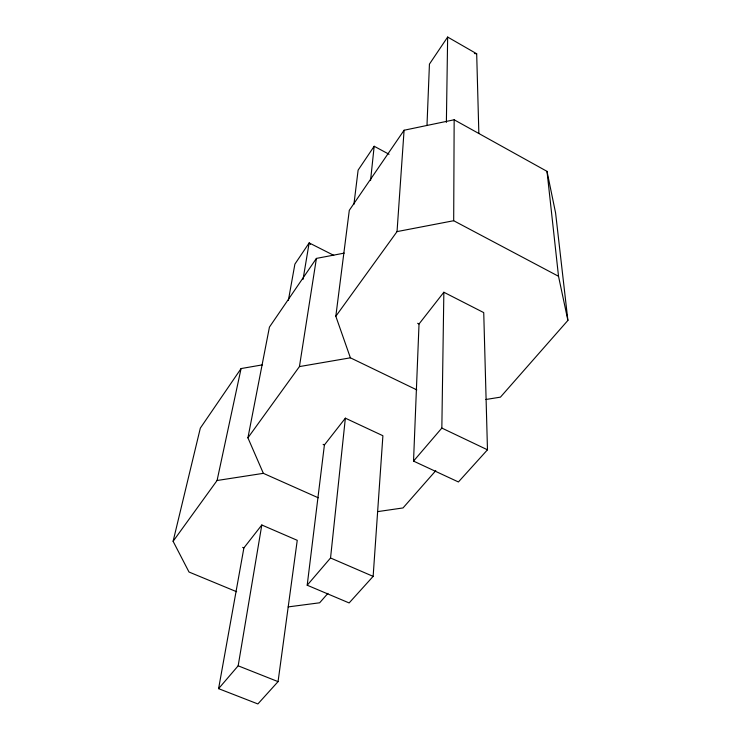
<?xml version="1.0" encoding="UTF-8"?>
<svg xmlns="http://www.w3.org/2000/svg" width="741" height="741" viewBox="0 0 741 741"><rect width="100%" height="100%" fill="white"/><g stroke="black" fill="none" stroke-linecap="round" stroke-linejoin="round"><path stroke-width="1.11" d="M485.892 399.492L500.434 397.148L567.893 320.418L558.519 276.282L453.687 220.725L454.159 119.783L404.086 130.24L349.298 210.333L335.821 316.259L350.4 357.82L416.822 389.896M413.534 461.106L441.84 428.066L443.85 292.241L483.734 312.609L487.476 449.806L458.42 481.965L413.534 461.106L419.026 323.984L443.85 292.241M446.378 122.413L447.647 37.05L476.685 53.76L478.853 133.361M427.001 125.109L429.437 64.106L447.647 37.05M335.821 316.259L397.037 231.6L404.086 130.24M373.14 576.378L382.902 435.727L345.362 418.174L324.41 444.961L307.2 585.223L349.131 602.942L373.14 576.378L330.542 557.982L345.362 418.174M370.546 180.572L374.177 146.255L389.062 154.267M353.911 204.405L358.116 170.134L374.177 146.255M278.06 681.627L297.243 540.319L261.805 524.998L243.891 547.905L218.595 688.658L257.887 703.95L278.06 681.627L238.167 665.816L218.595 688.658M318.287 497.795L263.361 473.342L247.92 437.838L299.438 366.582L316.416 258.405L344.213 253.126M238.167 665.816L261.805 524.998M303.041 279.366L309.164 242.9L333.737 255.339M288.369 300.383L294.89 264.129L309.164 242.9L310.423 244.391M247.92 437.838L269.437 327.096L316.416 258.405M236.648 591.735L189.011 572.024L173.107 541.3L217.076 480.501L241.075 368.564L262.536 364.841M173.107 541.3L200.329 428.122L241.075 368.564M307.2 585.223L330.542 557.982M327.948 593.346L319.64 602.794L288.129 606.916M435.801 470.655L403.03 507.937L377.966 511.577M397.037 231.6L453.687 220.725M299.438 366.582L350.4 357.82M217.076 480.501L263.361 473.342M474.407 53.537L476.685 53.76M242.659 547.377L243.891 547.905M323.104 444.359L324.41 444.961M441.84 428.066L487.476 449.806M417.637 323.289L419.026 323.984M454.159 119.783L547.006 171.356L555.593 212.963L567.893 320.418M547.006 171.356L558.519 276.282"/></g></svg>
